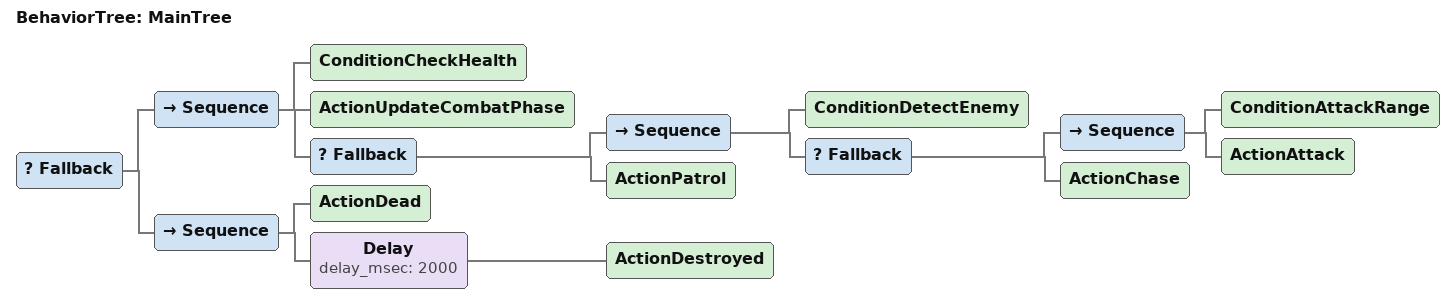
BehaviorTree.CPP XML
<?xml version="1.0" encoding="UTF-8"?>
<root BTCPP_format="4" >

  <BehaviorTree ID="MainTree">
    <Fallback>
      <Sequence>
        <ConditionCheckHealth/>
        <ActionUpdateCombatPhase/>
        <Fallback>
          <Sequence>
            <ConditionDetectEnemy/>
            <Fallback>
              <Sequence>
                <ConditionAttackRange/>
                <ActionAttack/>
              </Sequence>
              <ActionChase/>
            </Fallback>
          </Sequence>
          <ActionPatrol/>
        </Fallback>
      </Sequence>
      <Sequence>
        <ActionDead/>
        <Delay delay_msec="2000">
          <ActionDestroyed/>
        </Delay>
      </Sequence>
    </Fallback>
  </BehaviorTree>

</root>
